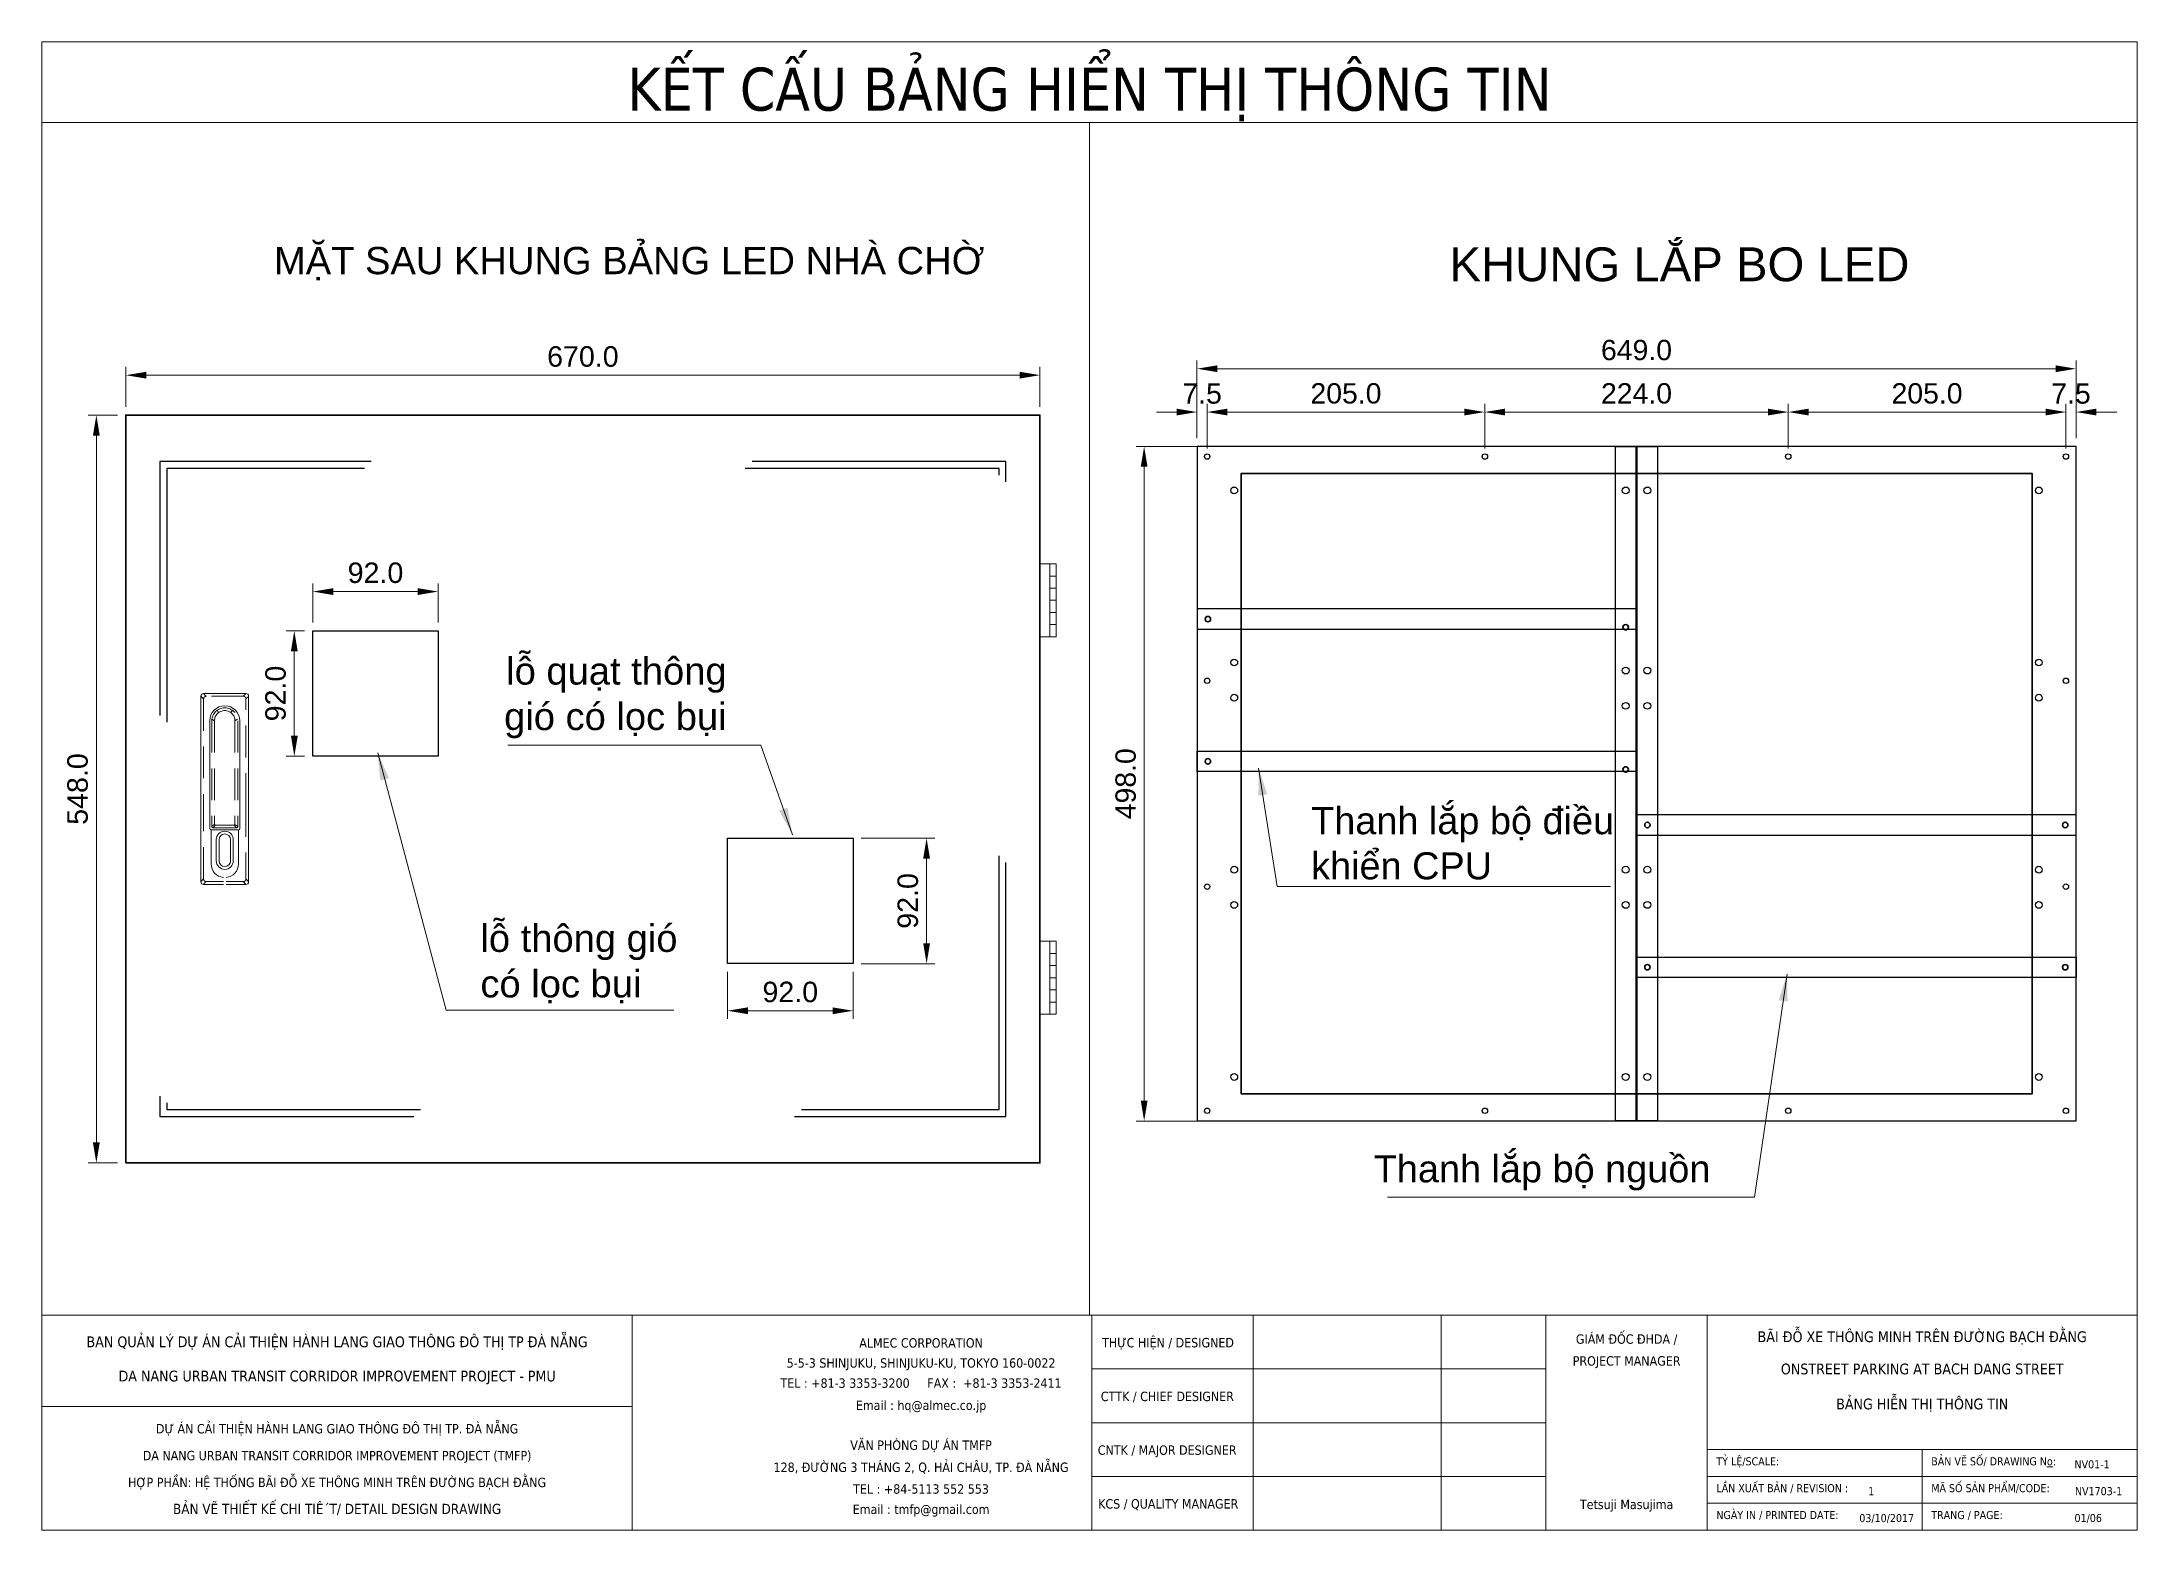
# Paper-space layout 'Cac chi tiet 1' of a CAD drawing. Header units: inches, sheet in millimetres. Extents: x 509 to 899, y 50 to 327.
# The model-space entities are those that its viewports show. They can reach past a viewport. Long polylines and large blocks are cut down to what shows.
import ezdxf
from ezdxf.enums import TextEntityAlignment as Align

# ---------------------------------------------------------------- set-up
doc = ezdxf.new("R2010")
doc.units = ezdxf.units.IN
doc.header["$MEASUREMENT"] = 0
doc.header["$PDMODE"] = 35
doc.header["$PDSIZE"] = -3
for name, pattern in [('ACAD_ISO03W100', [30, 12, -18]), ('DASHED', [0.75, 0.5, -0.25]), ('HIDDEN', [0.375, 0.25, -0.125])]:
    doc.linetypes.add(name, pattern=pattern)
for name, color, linetype in [('0 @ 1', 7, 'Continuous'), ('07', 7, 'Continuous'), ('C-Pro-Netdut', 5, 'HIDDEN'), ('cutout', 2, 'Continuous'), ('FRAME', 7, 'Continuous')]:
    doc.layers.add(name, color=color, linetype=linetype)
for name, color, linetype, lineweight in [('04', 5, 'Continuous', 5), ('khung ten', 7, 'Continuous', 15), ('khung ten @ 1', 7, 'Continuous', 15), ('Nep V', 1, 'Continuous', 35), ('tbi', 7, 'Continuous', 20)]:
    doc.layers.add(name, color=color, linetype=linetype, lineweight=lineweight)
doc.styles.add('Annotative', font='tahoma.ttf')
doc.styles.add('ARIAL', font='arial.ttf', dxfattribs={"height": 10})
doc.styles.add('Arial1', font='arial.ttf', dxfattribs={"height": 6})
doc.styles.add('Arial3', font='arial.ttf', dxfattribs={"height": 15})
doc.dimstyles.new('bom', dxfattribs={"dimtxt": 10, "dimasz": 8, "dimexe": 5, "dimexo": 5, "dimgap": 5, "dimtad": 1, "dimdec": 1, "dimzin": 0, "dimdsep": 46, "dimtxsty": 'ARIAL', "dimcen": 0.09, "dimclrd": 8, "dimclre": 9, "dimclrt": 5, "dimadec": 0, "dimazin": 0, "dimtfac": 1, "dimtdec": 1, "dimtix": 1, "dimtofl": 0, "dimtmove": 0, "dimatfit": 3, "dimfxl": 1, "dimtolj": 1, "dimtzin": 0, "dimlwd": 0, "dimlwe": 0, "dimarcsym": 0})
doc.dimstyles.new('Copy(5) of bom TL3-1', dxfattribs={"dimtxt": 15, "dimasz": 15, "dimexe": 6, "dimexo": 6, "dimgap": 6, "dimtad": 1, "dimdec": 1, "dimlfac": 0.333333, "dimzin": 0, "dimdsep": 46, "dimtxsty": 'Arial3', "dimcen": 0.09, "dimclrd": 8, "dimclre": 9, "dimclrt": 5, "dimadec": 0, "dimazin": 0, "dimtfac": 1, "dimtdec": 1, "dimtix": 1, "dimtofl": 0, "dimtmove": 0, "dimatfit": 3, "dimfxl": 1, "dimtolj": 1, "dimtzin": 0, "dimlwd": 0, "dimlwe": 0, "dimarcsym": 0})

# ---------------------------------------------------------------- blocks, each defined once
blk = doc.blocks.new('KHUNG A3')
blk.add_lwpolyline([(0, 0), (0, 277), (390, 277), (390, 0)], close=True)
at = {"layer": 'khung ten'}
for p, q in [((0, 40), (390, 40)), ((109.9, 40), (109.9, 0)), ((195.44, 40), (195.44, 0)), ((225.44, 40), (225.44, 0)), ((260.45, 40), (260.45, 0)), ((279.96, 40), (279.96, 0)), ((310, 40), (310, 0)), ((195.44, 30), (279.96, 30)), ((109.9, 23), (0, 23)), ((195.44, 20), (279.96, 20)), ((310, 15), (390, 15)), ((350, 15), (350, 0)), ((195.44, 10), (279.96, 10)), ((310, 10), (390, 10)), ((310, 5), (390, 5))]:
    blk.add_line(p, q, dxfattribs=at)
at = {"style": 'Annotative'}
for tag, height, p in [('TRUONGDOAN_ENG', 1.75, (294.98, 30.61)), ('QL_DU_AN', 2, (54.95, 27.67)), ('TEL_FAX', 1.75, (163.64, 26.48)), ('VAN_PHONGDA', 1.75, (163.64, 14.94))]:
    blk.add_attdef(tag, text='', height=height, dxfattribs=at).set_placement(p, align=Align.CENTER)
at = {"layer": 'khung ten', "attachment_point": 1, "style": 'Annotative'}
for s, insert, char_height, width in [('\\pi1.8962;THỰC HIỆN / DESIGNED', (195.44, 35.77), 1.75, 30), ('\\pi1.6681;CTTK / CHIEF DESIGNER', (195.44, 25.77), 1.75, 30), ('\\pi1.1064;CNTK / MAJOR DESIGNER ', (195.44, 15.77), 1.75, 30), ('{\\H0.75x;   TỶ LỆ/SCALE:  }', (310, 13.56), 2, 40), ('{\\H0.75x;   BẢN VẼ SỐ/ DRAWING N\\Lo\\l: }', (350, 13.56), 2, 40), ('{\\H0.75x;   LẦN XUẤT BẢN / REVISION : } ', (310, 8.56), 2, 40), ('{\\H0.75x;   MÃ SỐ SẢN PHẨM/CODE:} ', (350, 8.56), 2, 40), ('\\pi1.1745;KCS / QUALITY MANAGER ', (195.44, 5.77), 1.75, 30), ('{\\H0.75x;   NGÀY IN / PRINTED DATE:   }  ', (310, 3.56), 2, 40), ('{\\H0.75x;   TRANG / PAGE:   }  ', (350, 3.56), 2, 40)]:
    blk.add_mtext(s, dxfattribs=dict(at, insert=insert, char_height=char_height, width=width))
at = {"layer": 'khung ten', "style": 'Annotative'}
for tag, height, p in [('TIEUDE_VIET', 8, (195, 264.21)), ('TIEUDE_ENG', 8, (195, 250.46)), ('CHU_DAU_TU', 2, (54.95, 34.04)), ('CONGTY', 1.75, (163.64, 33.97)), ('TRUONG_DOAN', 1.75, (294.98, 34.68)), ('TEN_CTRINH', 2, (350, 35)), ('DIACHI1', 1.75, (163.64, 30.24)), ('NAME_CTR', 2, (350, 29)), ('EMAIL', 1.75, (163.64, 22.35)), ('TEN_BV', 2, (350, 22.47)), ('DU_AN', 1.75, (54.95, 18)), ('NAME_DWG', 2, (350, 17.56)), ('HOP_PHAN', 1.75, (54.95, 13)), ('DIA_CHIVP', 1.75, (163.64, 10.82)), ('PHAN', 1.75, (54.95, 8)), ('TELVP', 1.75, (163.64, 6.77)), ('BUOC', 1.9, (54.95, 3)), ('EMAILVP', 1.75, (163.64, 3)), ('TEN_TR_DOAN', 1.75, (294.98, 3.91))]:
    blk.add_attdef(tag, text='', height=height, dxfattribs=at).set_placement(p, align=Align.CENTER)
for tag, p, height in [('TH', (227.07, 33.41), 1.75), ('CTTK', (227.07, 23.95), 1.75), ('CNTK', (227.07, 13.94), 1.75), ('SCALE', (325.87, 11.5), 1.5), ('BV_SO', (378.34, 11.49), 1.5), ('LAN', (339.94, 6.5), 1.5), ('CODE', (378.42, 6.49), 1.5), ('KCS', (227.07, 3.94), 1.75), ('DATE', (338.29, 1.49), 1.5), ('PAGE', (378.35, 1.49), 1.5)]:
    blk.add_attdef(tag, p, '', height=height, dxfattribs=at)
blk = doc.blocks.new('*U472')
at = {"layer": 'khung ten'}
ref = blk.add_blockref('KHUNG A3', (509.27, 50.39), dxfattribs=at)
ref.add_attrib('TRUONGDOAN_ENG', 'PROJECT MANAGER', dxfattribs={"layer": '0 @ 1', "height": 1.75, "style": 'Annotative'}).set_placement((804.25, 81.01), align=Align.CENTER)
ref.add_attrib('VAN_PHONGDA', 'VĂN PHÒNG DỰ ÁN TMFP', dxfattribs={"layer": '0 @ 1', "height": 1.75, "style": 'Annotative'}).set_placement((672.92, 65.33), align=Align.CENTER)
ref.add_attrib('TEL_FAX', 'TEL : +81-3 3353-3200     FAX :  +81-3 3353-2411', dxfattribs={"layer": '0 @ 1', "height": 1.75, "style": 'Annotative'}).set_placement((672.92, 76.88), align=Align.CENTER)
ref.add_attrib('CHU_DAU_TU', 'BAN QUẢN LÝ DỰ ÁN CẢI THIỆN HÀNH LANG GIAO THÔNG ĐÔ THỊ TP ĐÀ NẴNG', dxfattribs={"height": 2, "style": 'Annotative'}).set_placement((564.22, 84.44), align=Align.CENTER)
ref.add_attrib('DU_AN', 'DỰ ÁN CẢI THIỆN HÀNH LANG GIAO THÔNG ĐÔ THỊ TP. ĐÀ NẴNG', dxfattribs={"height": 1.75, "style": 'Annotative'}).set_placement((564.22, 68.39), align=Align.CENTER)
ref.add_attrib('HOP_PHAN', 'DA NANG URBAN TRANSIT CORRIDOR IMPROVEMENT PROJECT (TMFP)', dxfattribs={"height": 1.75, "style": 'Annotative'}).set_placement((564.22, 63.39), align=Align.CENTER)
ref.add_attrib('PHAN', 'HỢP PHẦN: HỆ THỐNG BÃI ĐỖ XE THÔNG MINH TRÊN ĐƯỜNG BẠCH ĐẰNG', dxfattribs={"height": 1.75, "style": 'Annotative'}).set_placement((564.22, 58.39), align=Align.CENTER)
ref.add_attrib('BUOC', 'BẢN VẼ THIẾT KẾ CHI TIÊ´T/ DETAIL DESIGN DRAWING', dxfattribs={"height": 1.9, "style": 'Annotative'}).set_placement((564.22, 53.39), align=Align.CENTER)
ref.add_attrib('CONGTY', 'ALMEC CORPORATION', dxfattribs={"height": 1.75, "style": 'Annotative'}).set_placement((672.92, 84.36), align=Align.CENTER)
ref.add_attrib('DIACHI1', '5-5-3 SHINJUKU, SHINJUKU-KU, TOKYO 160-0022', dxfattribs={"height": 1.75, "style": 'Annotative'}).set_placement((672.92, 80.63), align=Align.CENTER)
ref.add_attrib('EMAIL', 'Email : hq@almec.co.jp', dxfattribs={"height": 1.75, "style": 'Annotative'}).set_placement((672.92, 72.75), align=Align.CENTER)
ref.add_attrib('EMAILVP', 'Email : tmfp@gmail.com', dxfattribs={"height": 1.75, "style": 'Annotative'}).set_placement((672.92, 53.39), align=Align.CENTER)
ref.add_attrib('TRUONG_DOAN', 'GIÁM ĐỐC ĐHDA /', dxfattribs={"height": 1.75, "style": 'Annotative'}).set_placement((804.25, 85.08), align=Align.CENTER)
ref.add_attrib('TEN_TR_DOAN', 'Tetsuji Masujima', dxfattribs={"height": 1.75, "style": 'Annotative'}).set_placement((804.25, 54.31), align=Align.CENTER)
ref.add_attrib('TEN_BV', 'BẢNG HIỄN THỊ THÔNG TIN', dxfattribs={"height": 2, "style": 'Annotative'}).set_placement((859.27, 72.87), align=Align.CENTER)
ref.add_attrib('TEN_CTRINH', 'BÃI ĐỖ XE THÔNG MINH TRÊN ĐƯỜNG BẠCH ĐẰNG', dxfattribs={"height": 2, "style": 'Annotative'}).set_placement((859.27, 85.39), align=Align.CENTER)
ref.add_attrib('NAME_CTR', 'ONSTREET PARKING AT BACH DANG STREET', dxfattribs={"height": 2, "style": 'Annotative'}).set_placement((859.27, 79.39), align=Align.CENTER)
ref.add_attrib('LAN', '1', (849.21, 56.89), dxfattribs={"height": 1.5, "style": 'Annotative'})
ref.add_attrib('DATE', '03/10/2017', (847.56, 51.89), dxfattribs={"height": 1.5, "style": 'Annotative'})
ref.add_attrib('BV_SO', 'NV01-1', (887.62, 61.88), dxfattribs={"height": 1.5, "style": 'Annotative'})
ref.add_attrib('CODE', 'NV1703-1', (887.7, 56.89), dxfattribs={"height": 1.5, "style": 'Annotative'})
ref.add_attrib('PAGE', '01/06', (887.62, 51.89), dxfattribs={"height": 1.5, "style": 'Annotative'})
ref.add_attrib('QL_DU_AN', 'DA NANG URBAN TRANSIT CORRIDOR IMPROVEMENT PROJECT - PMU', dxfattribs={"layer": '0', "height": 2, "style": 'Annotative'}).set_placement((564.22, 78.07), align=Align.CENTER)
ref.add_attrib('DIA_CHIVP', '128, ĐƯỜNG 3 THÁNG 2, Q. HẢI CHÂU, TP. ĐÀ NẴNG', dxfattribs={"layer": 'khung ten @ 1', "height": 1.75, "style": 'Annotative'}).set_placement((672.92, 61.21), align=Align.CENTER)
ref.add_attrib('TELVP', 'TEL : +84-5113 552 553', dxfattribs={"layer": 'khung ten @ 1', "height": 1.75, "style": 'Annotative'}).set_placement((672.92, 57.17), align=Align.CENTER)
ref.add_attrib('TIEUDE_VIET', 'KẾT CẤU BẢNG HIỂN THỊ THÔNG TIN', dxfattribs={"layer": 'khung ten @ 1', "height": 8, "style": 'Annotative'}).set_placement((704.27, 314.61), align=Align.CENTER)
blk = doc.blocks.new('*D414')
at = {"layer": 'Defpoints', "color": 0, "linetype": 'Continuous'}
for p in [(53829.3, 789669.1), (53180.3, 789611.7), (53829.3, 789611.7)]:
    blk.add_point(p, dxfattribs=at)
at = {"layer": 'Nep V', "color": 9, "linetype": 'Continuous', "lineweight": 0}
for p, q in [((53180.3, 789617.7), (53180.3, 789675.1)), ((53829.3, 789617.7), (53829.3, 789675.1))]:
    blk.add_line(p, q, dxfattribs=at)
at = {"layer": 'Nep V', "color": 8, "linetype": 'Continuous', "lineweight": 0}
blk.add_line((53195.3, 789669.1), (53814.3, 789669.1), dxfattribs=at)
at = {"layer": 'Nep V', "color": 8, "linetype": 'Continuous'}
for points in [[(53195.3, 789671.6), (53195.3, 789666.6), (53180.3, 789669.1)], [(53814.3, 789671.6), (53814.3, 789666.6), (53829.3, 789669.1)]]:
    blk.add_solid(points, dxfattribs=at)
at = {"layer": 'Nep V', "color": 5, "linetype": 'Continuous', "insert": (53504.8, 789682.8), "char_height": 15, "attachment_point": 5, "style": 'Arial3'}
blk.add_mtext('\\A1;649.0', dxfattribs=at)
blk = doc.blocks.new('*D415')
at = {"layer": 'Defpoints', "color": 0, "linetype": 'Continuous'}
for p in [(53192.8, 789611.7), (53141.3, 789113.7), (53192.8, 789113.7)]:
    blk.add_point(p, dxfattribs=at)
at = {"layer": 'Nep V', "color": 9, "linetype": 'Continuous', "lineweight": 0}
for p, q in [((53186.8, 789611.7), (53135.3, 789611.7)), ((53186.8, 789113.7), (53135.3, 789113.7))]:
    blk.add_line(p, q, dxfattribs=at)
at = {"layer": 'Nep V', "color": 8, "linetype": 'Continuous', "lineweight": 0}
blk.add_line((53141.3, 789596.7), (53141.3, 789128.7), dxfattribs=at)
at = {"layer": 'Nep V', "color": 8, "linetype": 'Continuous'}
for points in [[(53138.8, 789596.7), (53143.8, 789596.7), (53141.3, 789611.7)], [(53138.8, 789128.7), (53143.8, 789128.7), (53141.3, 789113.7)]]:
    blk.add_solid(points, dxfattribs=at)
at = {"layer": 'Nep V', "color": 5, "linetype": 'Continuous', "insert": (53127.7, 789362.7), "char_height": 15, "attachment_point": 5, "rotation": 90, "style": 'Arial3'}
blk.add_mtext('\\A1;498.0', dxfattribs=at)
blk = doc.blocks.new('khung lap bo led')
at = {"layer": 'cutout', "color": 1, "linetype": 'Continuous'}
for points in [[(-12.5, 0), (636.5, 0), (636.5, 498), (-12.5, 498)], [(311.5, 0), (296.5, 0), (296.5, 498), (311.5, 498)], [(327.5, 0), (312.5, 0), (312.5, 498), (327.5, 498)], [(312, 363), (312, 378), (-12.5, 378), (-12.5, 363)], [(312, 273), (312, 258), (-12.5, 258), (-12.5, 273)], [(636.5, 211), (636.5, 226), (312, 226), (312, 211)], [(636.5, 121), (636.5, 106), (312, 106), (312, 121)]]:
    blk.add_lwpolyline(points, close=True, dxfattribs=at)
at = {"layer": 'cutout', "linetype": 'Continuous'}
for centre, radius in [((-5, 490.5), 2), ((200, 490.5), 2), ((424, 490.5), 2), ((629, 490.5), 2), ((15, 465.5), 2.5), ((304, 465.5), 2.5), ((320, 465.5), 2.5), ((609, 465.5), 2.5), ((15, 338.5), 2.5), ((609, 338.5), 2.5), ((-5, 325), 2), ((629, 325), 2), ((15, 312.5), 2.5), ((609, 312.5), 2.5), ((15, 185.5), 2.5), ((304, 185.5), 2.5), ((320, 185.5), 2.5), ((609, 185.5), 2.5), ((-5, 173), 2), ((629, 173), 2), ((15, 159.5), 2.5), ((304, 159.5), 2.5), ((320, 159.5), 2.5), ((609, 159.5), 2.5), ((15, 32.5), 2.5), ((304, 32.5), 2.5), ((320, 32.5), 2.5), ((609, 32.5), 2.5), ((-5, 7.5), 2), ((200, 7.5), 2), ((424, 7.5), 2), ((629, 7.5), 2)]:
    blk.add_circle(centre, radius, dxfattribs=at)
at = {"layer": 'Nep V', "linetype": 'Continuous'}
blk.add_lwpolyline([(20, 20), (604, 20), (604, 478), (20, 478)], close=True, dxfattribs=at)
for centre in [(-4.5, 370.5), (-4.5, 265.5), (320, 218.5), (628.5, 218.5), (320, 113.5), (628.5, 113.5)]:
    blk.add_circle(centre, 2, dxfattribs=at)
blk = doc.blocks.new('v aabsab')
at = {"layer": '04', "color": 6, "linetype": 'DASHED', "lineweight": 5, "ltscale": 3}
for p, q in [((-10431.4, 39389.7), (-10433.4, 39391.5)), ((-10429.4, 39391.7), (-10431.4, 39393.7)), ((-10402.1, 39391.7), (-10400.4, 39393.7)), ((-10398.4, 39391.7), (-10400.4, 39389.7)), ((-10425.4, 39373.7), (-10425.4, 39296.3)), ((-10423.4, 39373.7), (-10425.3, 39375)), ((-10423.4, 39373.7), (-10423.4, 39297.8)), ((-10420.4, 39379.7), (-10421.5, 39381.4)), ((-10411.4, 39379.7), (-10410.3, 39381.4)), ((-10408.4, 39373.7), (-10406.5, 39375)), ((-10408.4, 39373.7), (-10408.4, 39297.8)), ((-10406.4, 39373.7), (-10406.4, 39296.3)), ((-10423.4, 39297.8), (-10425.4, 39296.3)), ((-10422.9, 39297.3), (-10424.4, 39295.3)), ((-10408.9, 39297.3), (-10422.9, 39297.3)), ((-10408.9, 39297.3), (-10407.4, 39295.3)), ((-10408.4, 39297.8), (-10406.4, 39296.5)), ((-10407.4, 39295.3), (-10424.4, 39295.3)), ((-10431.4, 39257.8), (-10433.4, 39256)), ((-10429.4, 39255.8), (-10431.4, 39253.8)), ((-10402.1, 39255.8), (-10400.4, 39253.8)), ((-10398.4, 39255.8), (-10400.4, 39257.8))]:
    blk.add_line(p, q, dxfattribs=at)
at = {"layer": '04', "color": 6, "lineweight": 5}
for p, q in [((-10426.9, 39373.7), (-10426.9, 39294.8)), ((-10404.9, 39373.7), (-10404.9, 39294.8)), ((-10405.9, 39293.8), (-10425.9, 39293.8)), ((-10425.9, 39268.8), (-10425.9, 39293.8)), ((-10405.9, 39268.8), (-10405.9, 39293.8))]:
    blk.add_line(p, q, dxfattribs=at)
at = {"layer": '04', "color": 6, "linetype": 'DASHED', "lineweight": 5, "ltscale": 3}
for points in [[(-10431.4, 39312), (-10431.4, 39389.7, -0.414214), (-10429.4, 39391.7), (-10402.4, 39391.7, -0.414214), (-10400.4, 39389.7), (-10400.4, 39312)], [(-10431.4, 39312), (-10431.4, 39257.8, 0.414214), (-10429.4, 39255.8), (-10416.9, 39255.8)], [(-10414.9, 39255.8), (-10402.4, 39255.8, 0.414214), (-10400.4, 39257.8), (-10400.4, 39312)]]:
    blk.add_lwpolyline(points, format="xyb", dxfattribs=at)
at = {"layer": '04', "color": 6, "lineweight": 5}
for centre, radius, start, end in [((-10415.9, 39373.7), 11, 0, 180), ((-10425.9, 39294.8), 1, 180, 270), ((-10405.9, 39294.8), 1, 270, 0), ((-10415.9, 39268.8), 10, 180, 264.2608), ((-10415.9, 39268.8), 10, 275.7392, 0)]:
    blk.add_arc(centre, radius, start, end, dxfattribs=at)
at = {"layer": '04', "color": 6, "linetype": 'DASHED', "lineweight": 5, "ltscale": 3}
for centre, radius, start, end in [((-10415.9, 39373.7), 9.5, 0, 180), ((-10415.9, 39373.7), 7.5, 0, 180), ((-10424.4, 39296.3), 1, 180, 270), ((-10422.9, 39297.8), 0.5, 180, 270), ((-10408.9, 39297.8), 0.5, 270, 0), ((-10407.4, 39296.3), 1, 270, 0)]:
    blk.add_arc(centre, radius, start, end, dxfattribs=at)
at = {"layer": '07', "color": 6, "linetype": 'Continuous', "lineweight": 5}
for p, q in [((-10422.1, 39271), (-10422.1, 39286.6)), ((-10420.1, 39271), (-10420.1, 39286.6)), ((-10411.7, 39271), (-10411.7, 39286.6)), ((-10409.7, 39271), (-10409.7, 39286.6))]:
    blk.add_line(p, q, dxfattribs=at)
blk.add_lwpolyline([(-10416.9, 39253.7), (-10431.4, 39253.7, -0.414214), (-10433.4, 39255.7), (-10433.4, 39391.7, -0.414214), (-10431.4, 39393.7), (-10400.4, 39393.7, -0.414214), (-10398.4, 39391.7), (-10398.4, 39255.7, -0.414214), (-10400.4, 39253.7), (-10414.9, 39253.7)], format="xyb", dxfattribs=at)
for centre, radius, start, end in [((-10415.9, 39286.6), 6.2, 0, 180), ((-10415.9, 39286.6), 4.2, 0, 180), ((-10415.9, 39271), 6.2, 180, 0), ((-10415.9, 39271), 4.2, 180, 0)]:
    blk.add_arc(centre, radius, start, end, dxfattribs=at)
blk = doc.blocks.new('*D441')
at = {"layer": 'Defpoints', "color": 0, "linetype": 'Continuous'}
for p in [(54499.1, 788309.2), (54499.1, 788217.2), (54553, 788217.2)]:
    blk.add_point(p, dxfattribs=at)
at = {"layer": 'Nep V', "color": 9, "linetype": 'Continuous', "lineweight": 0}
for p, q in [((54505.1, 788309.2), (54559, 788309.2)), ((54505.1, 788217.2), (54559, 788217.2))]:
    blk.add_line(p, q, dxfattribs=at)
at = {"layer": 'Nep V', "color": 8, "linetype": 'Continuous', "lineweight": 0}
blk.add_line((54553, 788294.2), (54553, 788232.2), dxfattribs=at)
at = {"layer": 'Nep V', "color": 8, "linetype": 'Continuous'}
for points in [[(54550.5, 788294.2), (54555.5, 788294.2), (54553, 788309.2)], [(54550.5, 788232.2), (54555.5, 788232.2), (54553, 788217.2)]]:
    blk.add_solid(points, dxfattribs=at)
at = {"layer": 'Nep V', "color": 5, "linetype": 'Continuous', "insert": (54539.3, 788263.2), "char_height": 15, "attachment_point": 5, "rotation": 90, "style": 'Arial3'}
blk.add_mtext('\\A1;92.0', dxfattribs=at)
blk = doc.blocks.new('*D442')
at = {"layer": 'Defpoints', "color": 0, "linetype": 'Continuous'}
for p in [(54407.1, 788217.2), (54499.1, 788217.2), (54499.1, 788182.7)]:
    blk.add_point(p, dxfattribs=at)
at = {"layer": 'Nep V', "color": 9, "linetype": 'Continuous', "lineweight": 0}
for p, q in [((54407.1, 788211.2), (54407.1, 788176.7)), ((54499.1, 788211.2), (54499.1, 788176.7))]:
    blk.add_line(p, q, dxfattribs=at)
at = {"layer": 'Nep V', "color": 8, "linetype": 'Continuous', "lineweight": 0}
blk.add_line((54422.1, 788182.7), (54484.1, 788182.7), dxfattribs=at)
at = {"layer": 'Nep V', "color": 8, "linetype": 'Continuous'}
for points in [[(54422.1, 788185.2), (54422.1, 788180.2), (54407.1, 788182.7)], [(54484.1, 788185.2), (54484.1, 788180.2), (54499.1, 788182.7)]]:
    blk.add_solid(points, dxfattribs=at)
at = {"layer": 'Nep V', "color": 5, "linetype": 'Continuous', "insert": (54453.1, 788196.4), "char_height": 15, "attachment_point": 5, "style": 'Arial3'}
blk.add_mtext('\\A1;92.0', dxfattribs=at)
blk = doc.blocks.new('*D443')
at = {"layer": 'Defpoints', "color": 0, "linetype": 'Continuous'}
for p in [(54195.1, 788489.9), (54103.1, 788461.2), (54195.1, 788461.2)]:
    blk.add_point(p, dxfattribs=at)
at = {"layer": 'Nep V', "color": 9, "linetype": 'Continuous', "lineweight": 0}
for p, q in [((54103.1, 788467.2), (54103.1, 788495.9)), ((54195.1, 788467.2), (54195.1, 788495.9))]:
    blk.add_line(p, q, dxfattribs=at)
at = {"layer": 'Nep V', "color": 8, "linetype": 'Continuous', "lineweight": 0}
blk.add_line((54118.1, 788489.9), (54180.1, 788489.9), dxfattribs=at)
at = {"layer": 'Nep V', "color": 8, "linetype": 'Continuous'}
for points in [[(54118.1, 788492.4), (54118.1, 788487.4), (54103.1, 788489.9)], [(54180.1, 788492.4), (54180.1, 788487.4), (54195.1, 788489.9)]]:
    blk.add_solid(points, dxfattribs=at)
at = {"layer": 'Nep V', "color": 5, "linetype": 'Continuous', "insert": (54149.1, 788503.6), "char_height": 15, "attachment_point": 5, "style": 'Arial3'}
blk.add_mtext('\\A1;92.0', dxfattribs=at)
blk = doc.blocks.new('*D444')
at = {"layer": 'Defpoints', "color": 0, "linetype": 'Continuous'}
for p in [(54103.1, 788461.2), (54089.6, 788369.2), (54103.1, 788369.2)]:
    blk.add_point(p, dxfattribs=at)
at = {"layer": 'Nep V', "color": 9, "linetype": 'Continuous', "lineweight": 0}
for p, q in [((54097.1, 788461.2), (54083.6, 788461.2)), ((54097.1, 788369.2), (54083.6, 788369.2))]:
    blk.add_line(p, q, dxfattribs=at)
at = {"layer": 'Nep V', "color": 8, "linetype": 'Continuous', "lineweight": 0}
blk.add_line((54089.6, 788446.2), (54089.6, 788384.2), dxfattribs=at)
at = {"layer": 'Nep V', "color": 8, "linetype": 'Continuous'}
for points in [[(54087.1, 788446.2), (54092.1, 788446.2), (54089.6, 788461.2)], [(54087.1, 788384.2), (54092.1, 788384.2), (54089.6, 788369.2)]]:
    blk.add_solid(points, dxfattribs=at)
at = {"layer": 'Nep V', "color": 5, "linetype": 'Continuous', "insert": (54075.9, 788415.2), "char_height": 15, "attachment_point": 5, "rotation": 90, "style": 'Arial3'}
blk.add_mtext('\\A1;92.0', dxfattribs=at)
blk = doc.blocks.new('*D445')
at = {"layer": 'Defpoints', "color": 0, "linetype": 'Continuous'}
for p in [(54636.1, 788648.5), (53966.1, 788619.2), (54636.1, 788619.2)]:
    blk.add_point(p, dxfattribs=at)
at = {"layer": 'Nep V', "color": 9, "linetype": 'Continuous', "lineweight": 0}
for p, q in [((53966.1, 788625.2), (53966.1, 788654.5)), ((54636.1, 788625.2), (54636.1, 788654.5))]:
    blk.add_line(p, q, dxfattribs=at)
at = {"layer": 'Nep V', "color": 8, "linetype": 'Continuous', "lineweight": 0}
blk.add_line((53981.1, 788648.5), (54621.1, 788648.5), dxfattribs=at)
at = {"layer": 'Nep V', "color": 8, "linetype": 'Continuous'}
for points in [[(53981.1, 788651), (53981.1, 788646), (53966.1, 788648.5)], [(54621.1, 788651), (54621.1, 788646), (54636.1, 788648.5)]]:
    blk.add_solid(points, dxfattribs=at)
at = {"layer": 'Nep V', "color": 5, "linetype": 'Continuous', "insert": (54301.1, 788662.1), "char_height": 15, "attachment_point": 5, "style": 'Arial3'}
blk.add_mtext('\\A1;670.0', dxfattribs=at)
blk = doc.blocks.new('*D446')
at = {"layer": 'Defpoints', "color": 0, "linetype": 'Continuous'}
for p in [(53966.1, 788619.2), (53944.5, 788071.2), (53966.1, 788071.2)]:
    blk.add_point(p, dxfattribs=at)
at = {"layer": 'Nep V', "color": 9, "linetype": 'Continuous', "lineweight": 0}
for p, q in [((53960.1, 788619.2), (53938.5, 788619.2)), ((53960.1, 788071.2), (53938.5, 788071.2))]:
    blk.add_line(p, q, dxfattribs=at)
at = {"layer": 'Nep V', "color": 8, "linetype": 'Continuous', "lineweight": 0}
blk.add_line((53944.5, 788604.2), (53944.5, 788086.2), dxfattribs=at)
at = {"layer": 'Nep V', "color": 8, "linetype": 'Continuous'}
for points in [[(53942, 788604.2), (53947, 788604.2), (53944.5, 788619.2)], [(53942, 788086.2), (53947, 788086.2), (53944.5, 788071.2)]]:
    blk.add_solid(points, dxfattribs=at)
at = {"layer": 'Nep V', "color": 5, "linetype": 'Continuous', "insert": (53930.8, 788345.2), "char_height": 15, "attachment_point": 5, "rotation": 90, "style": 'Arial3'}
blk.add_mtext('\\A1;548.0', dxfattribs=at)
blk = doc.blocks.new('*D447')
at = {"layer": 'Defpoints', "color": 0, "linetype": 'Continuous'}
for p in [(53187.8, 789637.1), (53180.3, 789611.7), (53187.8, 789604.2)]:
    blk.add_point(p, dxfattribs=at)
at = {"layer": 'Nep V', "color": 8, "linetype": 'Continuous', "lineweight": 0}
for p, q in [((53165.3, 789637.1), (53150.3, 789637.1)), ((53202.8, 789637.1), (53217.8, 789637.1))]:
    blk.add_line(p, q, dxfattribs=at)
at = {"layer": 'Nep V', "color": 9, "linetype": 'Continuous', "lineweight": 0}
for p, q in [((53180.3, 789617.7), (53180.3, 789643.1)), ((53187.8, 789610.2), (53187.8, 789643.1))]:
    blk.add_line(p, q, dxfattribs=at)
at = {"layer": 'Nep V', "color": 8, "linetype": 'Continuous'}
for points in [[(53165.3, 789639.6), (53165.3, 789634.6), (53180.3, 789637.1)], [(53202.8, 789639.6), (53202.8, 789634.6), (53187.8, 789637.1)]]:
    blk.add_solid(points, dxfattribs=at)
at = {"layer": 'Nep V', "color": 5, "linetype": 'Continuous', "insert": (53184.1, 789650.7), "char_height": 15, "attachment_point": 5, "style": 'Arial3'}
blk.add_mtext('\\A1;7.5', dxfattribs=at)
blk = doc.blocks.new('*D448')
at = {"layer": 'Defpoints', "color": 0, "linetype": 'Continuous'}
for p in [(53392.8, 789637.1), (53187.8, 789604.2), (53392.8, 789604.2)]:
    blk.add_point(p, dxfattribs=at)
at = {"layer": 'Nep V', "color": 9, "linetype": 'Continuous', "lineweight": 0}
for p, q in [((53187.8, 789610.2), (53187.8, 789643.1)), ((53392.8, 789610.2), (53392.8, 789643.1))]:
    blk.add_line(p, q, dxfattribs=at)
at = {"layer": 'Nep V', "color": 8, "linetype": 'Continuous', "lineweight": 0}
blk.add_line((53202.8, 789637.1), (53377.8, 789637.1), dxfattribs=at)
at = {"layer": 'Nep V', "color": 8, "linetype": 'Continuous'}
for points in [[(53202.8, 789639.6), (53202.8, 789634.6), (53187.8, 789637.1)], [(53377.8, 789639.6), (53377.8, 789634.6), (53392.8, 789637.1)]]:
    blk.add_solid(points, dxfattribs=at)
at = {"layer": 'Nep V', "color": 5, "linetype": 'Continuous', "insert": (53290.3, 789650.8), "char_height": 15, "attachment_point": 5, "style": 'Arial3'}
blk.add_mtext('\\A1;205.0', dxfattribs=at)
blk = doc.blocks.new('*D449')
at = {"layer": 'Defpoints', "color": 0, "linetype": 'Continuous'}
for p in [(53616.8, 789637.1), (53392.8, 789604.2), (53616.8, 789604.2)]:
    blk.add_point(p, dxfattribs=at)
at = {"layer": 'Nep V', "color": 9, "linetype": 'Continuous', "lineweight": 0}
for p, q in [((53392.8, 789610.2), (53392.8, 789643.1)), ((53616.8, 789610.2), (53616.8, 789643.1))]:
    blk.add_line(p, q, dxfattribs=at)
at = {"layer": 'Nep V', "color": 8, "linetype": 'Continuous', "lineweight": 0}
blk.add_line((53407.8, 789637.1), (53601.8, 789637.1), dxfattribs=at)
at = {"layer": 'Nep V', "color": 8, "linetype": 'Continuous'}
for points in [[(53407.8, 789639.6), (53407.8, 789634.6), (53392.8, 789637.1)], [(53601.8, 789639.6), (53601.8, 789634.6), (53616.8, 789637.1)]]:
    blk.add_solid(points, dxfattribs=at)
at = {"layer": 'Nep V', "color": 5, "linetype": 'Continuous', "insert": (53504.8, 789650.8), "char_height": 15, "attachment_point": 5, "style": 'Arial3'}
blk.add_mtext('\\A1;224.0', dxfattribs=at)
blk = doc.blocks.new('*D450')
at = {"layer": 'Defpoints', "color": 0, "linetype": 'Continuous'}
for p in [(53821.8, 789637.1), (53616.8, 789604.2), (53821.8, 789604.2)]:
    blk.add_point(p, dxfattribs=at)
at = {"layer": 'Nep V', "color": 9, "linetype": 'Continuous', "lineweight": 0}
for p, q in [((53616.8, 789610.2), (53616.8, 789643.1)), ((53821.8, 789610.2), (53821.8, 789643.1))]:
    blk.add_line(p, q, dxfattribs=at)
at = {"layer": 'Nep V', "color": 8, "linetype": 'Continuous', "lineweight": 0}
blk.add_line((53631.8, 789637.1), (53806.8, 789637.1), dxfattribs=at)
at = {"layer": 'Nep V', "color": 8, "linetype": 'Continuous'}
for points in [[(53631.8, 789639.6), (53631.8, 789634.6), (53616.8, 789637.1)], [(53806.8, 789639.6), (53806.8, 789634.6), (53821.8, 789637.1)]]:
    blk.add_solid(points, dxfattribs=at)
at = {"layer": 'Nep V', "color": 5, "linetype": 'Continuous', "insert": (53719.3, 789650.8), "char_height": 15, "attachment_point": 5, "style": 'Arial3'}
blk.add_mtext('\\A1;205.0', dxfattribs=at)
blk = doc.blocks.new('*D451')
at = {"layer": 'Defpoints', "color": 0, "linetype": 'Continuous'}
for p in [(53829.3, 789637.1), (53829.3, 789611.7), (53821.8, 789604.2)]:
    blk.add_point(p, dxfattribs=at)
at = {"layer": 'Nep V', "color": 8, "linetype": 'Continuous', "lineweight": 0}
for p, q in [((53806.8, 789637.1), (53791.8, 789637.1)), ((53844.3, 789637.1), (53859.3, 789637.1))]:
    blk.add_line(p, q, dxfattribs=at)
at = {"layer": 'Nep V', "color": 9, "linetype": 'Continuous', "lineweight": 0}
for p, q in [((53821.8, 789610.2), (53821.8, 789643.1)), ((53829.3, 789617.7), (53829.3, 789643.1))]:
    blk.add_line(p, q, dxfattribs=at)
at = {"layer": 'Nep V', "color": 8, "linetype": 'Continuous'}
for points in [[(53806.8, 789639.6), (53806.8, 789634.6), (53821.8, 789637.1)], [(53844.3, 789639.6), (53844.3, 789634.6), (53829.3, 789637.1)]]:
    blk.add_solid(points, dxfattribs=at)
at = {"layer": 'Nep V', "color": 5, "linetype": 'Continuous', "insert": (53825.6, 789650.7), "char_height": 15, "attachment_point": 5, "style": 'Arial3'}
blk.add_mtext('\\A1;7.5', dxfattribs=at)

msp = doc.modelspace()

# ---------------------------------------------------------------- linework, layer by layer
at = {"layer": 'C-Pro-Netdut', "linetype": 'ACAD_ISO03W100'}
for points in [[(53991.11, 788105.22), (54611.11, 788105.22), (54611.11, 788585.22), (53991.11, 788585.22)], [(53996.11, 788110.22), (54606.11, 788110.22), (54606.11, 788580.22), (53996.11, 788580.22)]]:
    msp.add_lwpolyline(points, close=True, dxfattribs=at)
at = {"layer": 'cutout', "linetype": 'Continuous'}
for points in [[(54195.11, 788369.22), (54103.11, 788369.22), (54103.11, 788461.22), (54195.11, 788461.22)], [(54407.11, 788309.22), (54499.11, 788309.22), (54499.11, 788217.22), (54407.11, 788217.22)]]:
    msp.add_lwpolyline(points, close=True, dxfattribs=at)
for centre in [(53496.83, 789446.23), (53512.83, 789446.23), (53496.83, 789420.23), (53512.83, 789420.23)]:
    msp.add_circle(centre, 2.5, dxfattribs=at)
at = {"layer": 'Nep V', "color": 1, "linetype": 'Continuous'}
msp.add_lwpolyline([(53966.11, 788071.22), (54636.11, 788071.22), (54636.11, 788619.22), (53966.11, 788619.22)], close=True, dxfattribs=at)
at = {"layer": 'Nep V', "linetype": 'Continuous'}
for centre in [(53496.83, 789478.23), (53496.83, 789373.23)]:
    msp.add_circle(centre, 2, dxfattribs=at)
at = {"layer": 'tbi', "color": 1, "linetype": 'Continuous'}
for p, q in [((54643.31, 788510.22, -2), (54643.31, 788456.82, -2)), ((54643.31, 788501.32, -2), (54648.03, 788501.32, -2)), ((54643.31, 788492.42, -2), (54648.03, 788492.42, -2)), ((54643.31, 788483.52, -2), (54648.03, 788483.52, -2)), ((54643.31, 788474.62, -2), (54648.03, 788474.62, -2)), ((54643.31, 788465.72, -2), (54648.03, 788465.72, -2)), ((54643.31, 788180.22, -2), (54643.31, 788233.62, -2)), ((54643.31, 788224.72, -2), (54648.03, 788224.72, -2)), ((54643.31, 788215.82, -2), (54648.03, 788215.82, -2)), ((54643.31, 788206.92, -2), (54648.03, 788206.92, -2)), ((54643.31, 788198.02, -2), (54648.03, 788198.02, -2)), ((54643.31, 788189.12, -2), (54648.03, 788189.12, -2))]:
    msp.add_line(p, q, dxfattribs=at)
for points in [[(54636.11, 788456.82), (54636.11, 788510.22), (54648.03, 788510.22), (54648.03, 788456.82)], [(54636.11, 788233.62), (54636.11, 788180.22), (54648.03, 788180.22), (54648.03, 788233.62)]]:
    msp.add_lwpolyline(points, close=True, dxfattribs=at)
at = {"layer": 'tbi', "color": 1, "linetype": 'Continuous', "const_width": 0.3}
for points in [[(54648.03, 788483.52), (54648.03, 788492.42), (54643.31, 788492.42), (54643.31, 788501.32), (54648.03, 788501.32), (54648.03, 788510.22)], [(54643.31, 788456.82), (54643.31, 788465.72), (54648.03, 788465.72), (54648.03, 788474.62), (54643.31, 788474.62), (54643.31, 788483.52)], [(54643.31, 788233.62), (54643.31, 788224.72), (54648.03, 788224.72), (54648.03, 788215.82), (54643.31, 788215.82), (54643.31, 788206.92)], [(54648.03, 788206.92), (54648.03, 788198.02), (54643.31, 788198.02), (54643.31, 788189.12), (54648.03, 788189.12), (54648.03, 788180.22)]]:
    msp.add_lwpolyline(points, dxfattribs=at)

# ---------------------------------------------------------------- block references
at = {"layer": 'FRAME', "color": 4, "xscale": -1}
msp.add_blockref('v aabsab', (43622.72, 749021.52), dxfattribs=at)
at = {"layer": 'Nep V', "linetype": 'Continuous'}
msp.add_blockref('khung lap bo led', (53192.83, 789113.73), dxfattribs=at)

# ---------------------------------------------------------------- texts
at = {"layer": 'Nep V', "linetype": 'Continuous', "attachment_point": 1, "style": 'Arial1'}
for s, insert, char_height, width in [('KHUNG LẮP BO LED', (53366.71, 789758.66), 25, 368.9359), ('MẶT SAU KHUNG BẢNG LED NHÀ CHỜ', (54074.68, 788742.51), 20, 601.8466)]:
    msp.add_mtext(s, dxfattribs=dict(at, insert=insert, char_height=char_height, width=width))
at = {"layer": 'tbi', "color": 5, "linetype": 'Continuous', "char_height": 20, "style": 'ARIAL'}
for s, insert, attachment_point in [('Thanh lắp bộ điều\\Pkhiển CPU', (53264.59, 789291.82, 2), 7), ('Thanh lắp bộ nguồn', (53559.35, 789062.42, 2), 9), ('lỗ quạt thông \\Pgió có lọc bụi', (54406.43, 788382.37, 2), 9), ('lỗ thông gió\\Pcó lọc bụi', (54225.99, 788188.08, 2), 7)]:
    msp.add_mtext(s, dxfattribs=dict(at, insert=insert, attachment_point=attachment_point))

# ---------------------------------------------------------------- dimensions: what is measured, and where the dimension line sits
at = {"layer": 'Nep V', "linetype": 'Continuous'}
for base, p1, p2, override, picture, middle in [((53829.33, 789669.14), (53180.33, 789611.73), (53829.33, 789611.73), {"dimlfac": 1}, '*D414', (53504.83, 789682.8)), ((53187.83, 789637.1), (53180.33, 789611.73), (53187.83, 789604.23), {"dimlfac": 1}, '*D447', (53184.08, 789650.73)), ((53392.83, 789637.1), (53187.83, 789604.23), (53392.83, 789604.23), {"dimlfac": 1, "dimtmove": 1}, '*D448', (53290.33, 789650.76)), ((53616.83, 789637.1), (53392.83, 789604.23), (53616.83, 789604.23), {"dimlfac": 1, "dimtmove": 1}, '*D449', (53504.83, 789650.76)), ((53821.83, 789637.1), (53616.83, 789604.23), (53821.83, 789604.23), {"dimlfac": 1, "dimtmove": 1}, '*D450', (53719.33, 789650.76)), ((53829.33, 789637.1), (53821.83, 789604.23), (53829.33, 789611.73), {"dimlfac": 1, "dimtmove": 1}, '*D451', (53825.58, 789650.73)), ((54636.11, 788648.48), (53966.11, 788619.22), (54636.11, 788619.22), {"dimlfac": 1}, '*D445', (54301.11, 788662.14)), ((54195.11, 788489.93), (54103.11, 788461.22), (54195.11, 788461.22), {"dimlfac": 1}, '*D443', (54149.11, 788503.59)), ((54499.11, 788182.71), (54407.11, 788217.22), (54499.11, 788217.22), {"dimlfac": 1}, '*D442', (54453.11, 788196.36))]:
    dim = msp.add_linear_dim(base=base, p1=p1, p2=p2, dimstyle='Copy(5) of bom TL3-1', override=override, dxfattribs=at)
    dim.commit()
    dim.dimension.update_dxf_attribs({"geometry": picture, "text_midpoint": middle})
for base, p1, p2, picture, middle in [((53141.31, 789113.73), (53192.83, 789611.73), (53192.83, 789113.73), '*D415', (53127.65, 789362.73)), ((53944.47, 788071.22), (53966.11, 788619.22), (53966.11, 788071.22), '*D446', (53930.81, 788345.22)), ((54089.55, 788369.22), (54103.11, 788461.22), (54103.11, 788369.22), '*D444', (54075.9, 788415.22)), ((54552.96, 788217.22), (54499.11, 788309.22), (54499.11, 788217.22), '*D441', (54539.3, 788263.22))]:
    dim = msp.add_linear_dim(base=base, p1=p1, p2=p2, angle=90, dimstyle='Copy(5) of bom TL3-1', override={"dimlfac": 1}, dxfattribs=at)
    dim.commit()
    dim.dimension.update_dxf_attribs({"geometry": picture, "text_midpoint": middle})

# ---------------------------------------------------------------- leaders
at = {"layer": 'tbi', "color": 1, "linetype": 'Continuous', "annotation_type": 0, "has_hookline": 1}
for points, hookline_direction, text_width in [([(53225.84, 789374.17, 2), (53239.59, 789286.82, 2), (53259.59, 789286.82, 2)], 0, 221.04), ([(53615.94, 789222.17, 2), (53592.03, 789057.42, 2), (53572.03, 789057.42, 2)], 1, 245.99), ([(54150.7, 788371.66, 2), (54200.99, 788183.08, 2), (54220.99, 788183.08, 2)], 0, 141.65), ([(54454.7, 788311.66, 2), (54431.43, 788377.37, 2), (54411.43, 788377.37, 2)], 1, 160.29)]:
    msp.add_leader(points, dimstyle='bom', override={"dimasz": 20, "dimgap": 5, "dimtad": 1}, dxfattribs=dict(at, hookline_direction=hookline_direction, text_width=text_width))

psp = doc.layouts.new('Cac chi tiet 1')

# ---------------------------------------------------------------- block references
at = {"layer": 'Nep V', "linetype": 'Continuous'}
psp.add_blockref('*U472', (0, 0), dxfattribs=at)

# ---------------------------------------------------------------- viewports
at = {"layer": 'Defpoints'}
psp.add_viewport(center=(606.77, 201.4), size=(195, 222), view_center_point=(54288.49, 788396.66), view_height=874.094, dxfattribs=at)
psp.add_viewport(center=(801.77, 201.4), size=(195, 222), view_center_point=(53487.66, 789410.63), view_height=880.511, status=3, dxfattribs=at)

doc.saveas('drawing.dxf')
